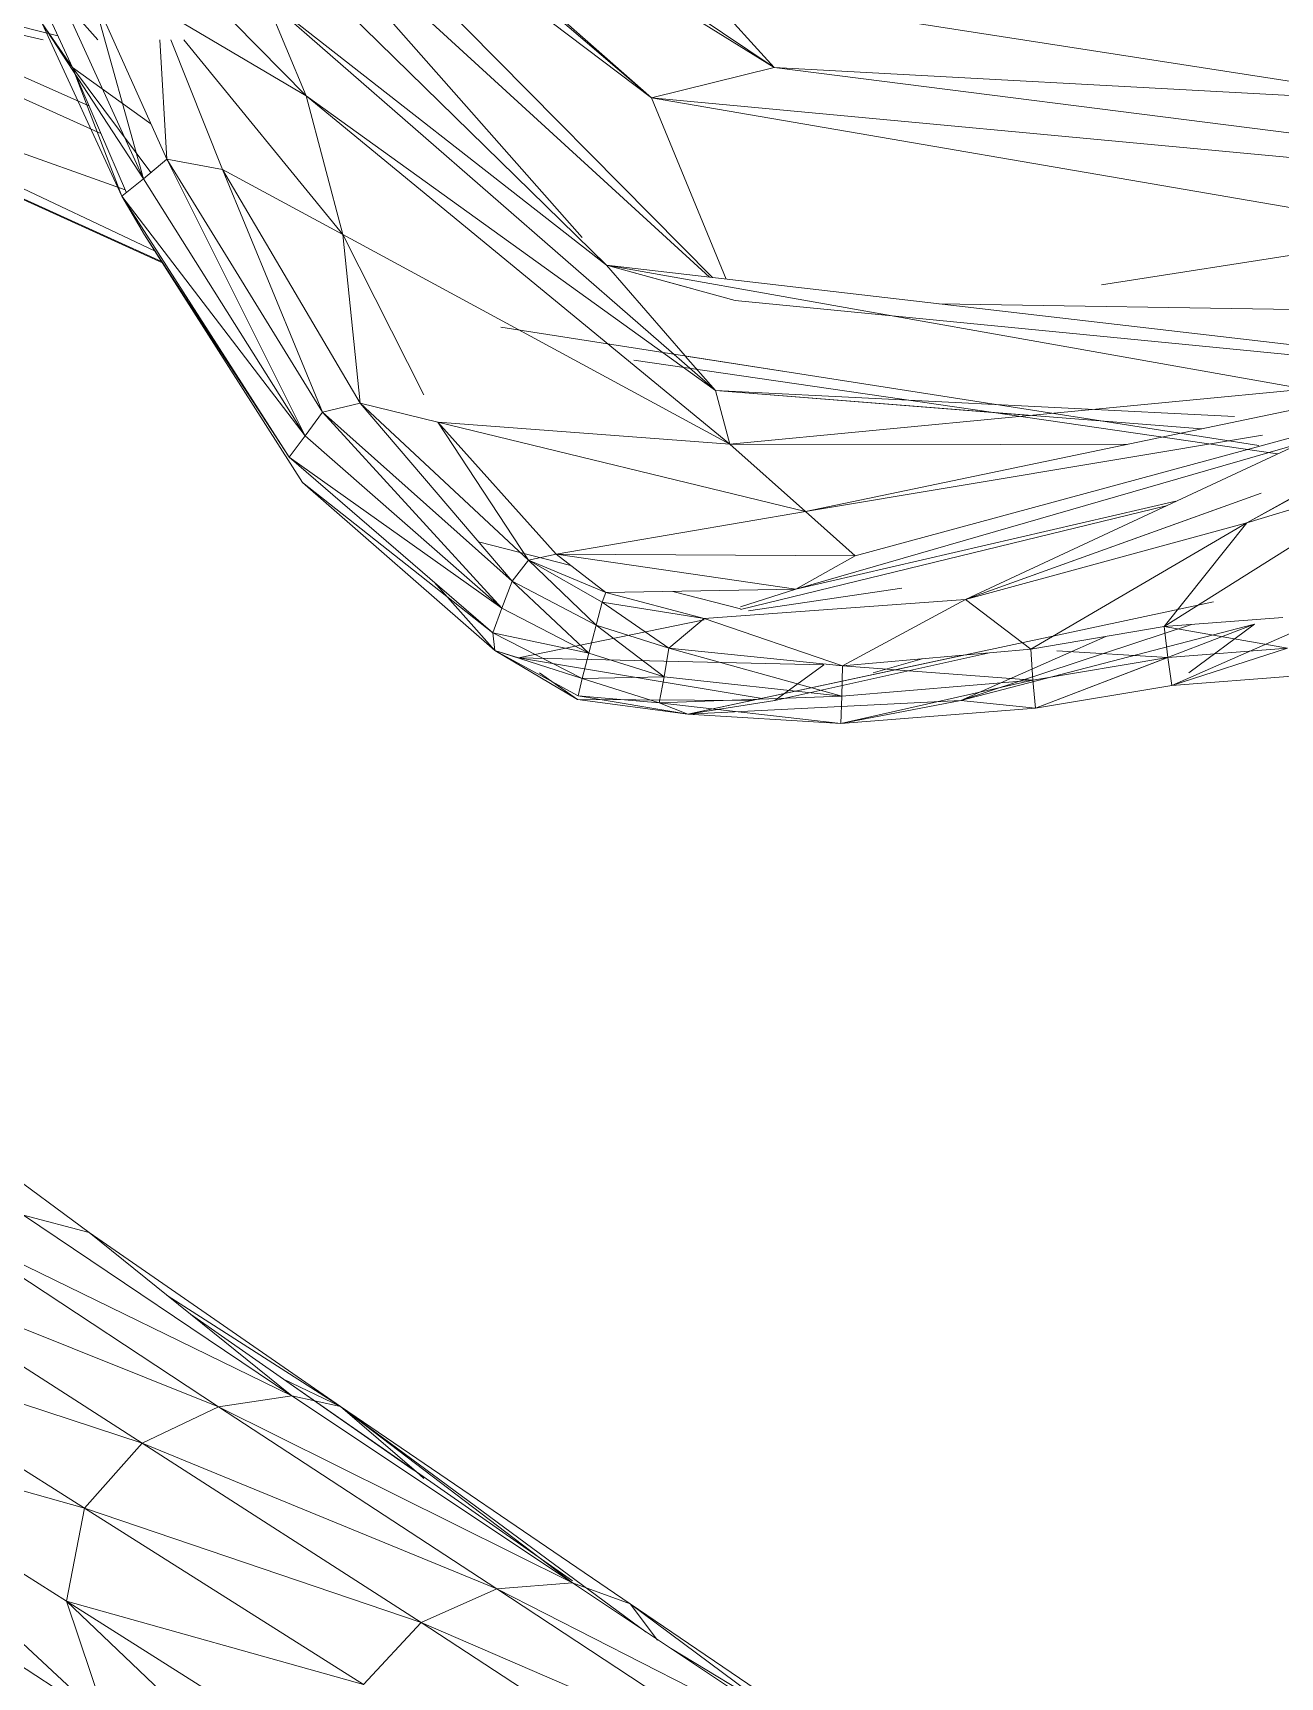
# Model space of a CAD drawing. Header units: millimetres. Extents: x -8546 to 211781, y -3000 to 31870.
# Drawn here: x -4334.7 to -4298.73, y 2492.56 to 2539.95 of the extents above; entities that cross this region are included whole.
import ezdxf

# ---------------------------------------------------------------- set-up
doc = ezdxf.new("R2010")
doc.units = ezdxf.units.MM
doc.layers.add('G-IMPT', color=8, linetype='Continuous', lineweight=9)
doc.layers.add('I-FURN', color=30, linetype='Continuous', lineweight=9)

# ---------------------------------------------------------------- blocks, each defined once
blk = doc.blocks.new('Artificial banana plant 1500mm - Family 4__C1-728657-Begane grond')
at = {"layer": 'G-IMPT'}
for p, q in [((80.382, -105.14), (99.442, -117.926)), ((80.382, -105.14), (99.442, -117.926)), ((80.382, -105.14), (95.902, -118.8)), ((80.382, -105.14), (95.902, -118.8)), ((80.762, -105.864), (95.902, -118.8)), ((80.762, -105.864), (95.902, -118.8)), ((83.437, -108.016), (99.442, -117.926)), ((83.437, -108.016), (99.442, -117.926)), ((82.652, -108.797), (95.902, -118.8)), ((82.652, -108.797), (95.902, -118.8)), ((82.652, -108.797), (97.658, -123.977)), ((82.652, -108.797), (97.658, -123.977)), ((83.802, -111.379), (93.902, -122.829)), ((83.802, -111.379), (93.902, -122.829)), ((84.775, -112.267), (97.578, -123.968)), ((84.775, -112.267), (97.578, -123.968)), ((83.392, -112.661), (94.602, -123.623)), ((83.392, -112.661), (94.602, -123.623)), ((94.642, -112.648), (99.442, -117.926)), ((94.642, -112.648), (99.442, -117.926)), ((80.212, -112.927), (85.942, -118.745)), ((80.212, -112.927), (85.942, -118.745)), ((65.782, -113.721), (78.785, -117.014)), ((65.782, -113.721), (78.785, -117.014)), ((69.392, -114.462), (79.68, -119.032)), ((69.392, -114.462), (79.68, -119.032)), ((79.202, -117.921), (77.642, -114.525)), ((79.202, -117.921), (77.642, -114.525)), ((77.642, -114.525), (79.939, -117.133)), ((77.642, -114.525), (79.939, -117.133)), ((69.362, -115.014), (78.359, -117.133)), ((69.362, -115.014), (78.359, -117.133)), ((69.362, -115.014), (80.023, -119.827)), ((69.362, -115.014), (80.023, -119.827)), ((95.734, -115.438), (118.958, -119.043)), ((79.742, -115.7), (81.252, -121.132)), ((79.742, -115.7), (81.252, -121.132)), ((79.742, -115.7), (81.922, -120.57)), ((79.742, -115.7), (81.922, -120.57)), ((84.772, -115.926), (85.942, -118.745)), ((84.772, -115.926), (85.942, -118.745)), ((84.772, -115.926), (94.602, -123.623)), ((84.772, -115.926), (94.602, -123.623)), ((84.772, -115.926), (97.742, -127.236)), ((84.772, -115.926), (97.742, -127.236)), ((79.002, -116.206), (81.252, -121.132)), ((81.252, -121.132), (79.002, -116.206)), ((81.672, -116.225), (85.942, -118.745)), ((81.672, -116.225), (85.942, -118.745)), ((67.302, -116.963), (81.796, -123.557)), ((67.302, -116.963), (81.796, -123.557)), ((67.302, -116.963), (81.772, -123.52)), ((67.302, -116.963), (81.772, -123.52)), ((80.632, -121.638), (78.332, -116.661)), ((80.632, -121.638), (78.332, -116.661)), ((81.252, -121.132), (78.332, -116.661)), ((81.252, -121.132), (78.332, -116.661)), ((78.332, -116.661), (79.202, -117.921)), ((78.332, -116.661), (79.202, -117.921)), ((113.072, -131.047), (138.422, -116.965)), ((113.072, -131.047), (138.422, -116.965)), ((68.922, -117.25), (80.723, -121.453)), ((68.922, -117.25), (80.723, -121.453)), ((68.922, -117.25), (81.572, -123.206)), ((68.922, -117.25), (81.572, -123.206)), ((81.922, -120.57), (81.724, -117.133)), ((81.922, -120.57), (81.724, -117.133)), ((82.036, -117.133), (83.532, -120.863)), ((82.036, -117.133), (83.532, -120.863)), ((82.416, -117.133), (87.002, -122.738)), ((82.416, -117.133), (87.002, -122.738)), ((80.632, -121.638), (79.202, -117.921)), ((80.632, -121.638), (79.202, -117.921)), ((80.758, -121.535), (79.202, -117.921)), ((80.758, -121.535), (79.202, -117.921)), ((79.202, -117.921), (81.466, -120.952)), ((79.202, -117.921), (81.466, -120.952)), ((79.202, -117.921), (81.464, -119.545)), ((79.202, -117.921), (81.464, -119.545)), ((99.442, -117.926), (95.902, -118.8)), ((99.442, -117.926), (95.902, -118.8)), ((99.442, -117.926), (133.378, -119.768)), ((99.442, -117.926), (133.378, -119.768)), ((99.442, -117.926), (129.646, -121.752)), ((99.442, -117.926), (129.646, -121.752)), ((85.942, -118.745), (87.002, -122.738)), ((85.942, -118.745), (87.002, -122.738)), ((85.942, -118.745), (97.742, -127.236)), ((85.942, -118.745), (97.742, -127.236)), ((85.942, -118.745), (98.162, -128.782)), ((85.942, -118.745), (98.162, -128.782)), ((95.902, -118.8), (98.058, -124.023)), ((95.902, -118.8), (98.058, -124.023)), ((95.902, -118.8), (129.294, -121.916)), ((95.902, -118.8), (129.294, -121.916)), ((95.902, -118.8), (125.194, -123.826)), ((95.902, -118.8), (125.194, -123.826)), ((81.252, -121.132), (81.922, -120.57)), ((81.252, -121.132), (81.922, -120.57)), ((81.922, -120.57), (85.912, -128.538)), ((81.922, -120.57), (85.912, -128.538)), ((81.922, -120.57), (86.412, -127.855)), ((81.922, -120.57), (86.412, -127.855)), ((81.922, -120.57), (83.532, -120.863)), ((81.922, -120.57), (83.532, -120.863)), ((108.879, -124.185), (131.849, -120.616)), ((113.072, -131.047), (132.432, -120.455)), ((80.632, -121.638), (81.252, -121.132)), ((80.632, -121.638), (81.252, -121.132)), ((81.252, -121.132), (85.912, -128.538)), ((85.912, -128.538), (81.252, -121.132)), ((86.412, -127.855), (83.532, -120.863)), ((86.412, -127.855), (83.532, -120.863)), ((83.532, -120.863), (87.502, -127.597)), ((83.532, -120.863), (87.502, -127.597)), ((83.532, -120.863), (87.002, -122.738)), ((83.532, -120.863), (87.002, -122.738)), ((80.632, -121.638), (81.282, -122.753)), ((80.632, -121.638), (81.282, -122.753)), ((85.452, -129.154), (80.632, -121.638)), ((85.452, -129.154), (80.632, -121.638)), ((85.912, -128.538), (80.632, -121.638)), ((85.912, -128.538), (80.632, -121.638)), ((104.952, -133.257), (130.41, -121.397)), ((104.952, -133.257), (130.41, -121.397)), ((113.072, -131.047), (130.41, -121.561)), ((85.842, -129.888), (81.282, -122.753)), ((85.842, -129.888), (81.282, -122.753)), ((85.452, -129.154), (81.282, -122.753)), ((85.452, -129.154), (81.282, -122.753)), ((87.502, -127.597), (87.002, -122.738)), ((87.502, -127.597), (87.002, -122.738)), ((87.002, -122.738), (89.338, -127.355)), ((87.002, -122.738), (89.338, -127.355)), ((87.002, -122.738), (98.162, -128.782)), ((87.002, -122.738), (98.162, -128.782)), ((98.312, -124.639), (94.602, -123.623)), ((97.095, -124.305), (94.602, -123.623)), ((94.602, -123.623), (119.447, -126.504)), ((94.602, -123.623), (119.447, -126.504)), ((94.602, -123.623), (96.876, -126.239)), ((94.602, -123.623), (96.876, -126.239)), ((94.602, -123.623), (114.763, -127.194)), ((94.602, -123.623), (114.763, -127.194)), ((98.312, -124.639), (119.083, -126.674)), ((104.187, -124.734), (122.604, -125.033)), ((104.187, -124.734), (122.604, -125.033)), ((91.552, -125.408), (113.417, -128.822)), ((95.392, -126.358), (113.955, -129.062)), ((96.886, -126.251), (97.742, -127.236)), ((96.886, -126.251), (97.742, -127.236)), ((96.954, -126.251), (99.678, -126.677)), ((100.342, -130.726), (121.614, -126.286)), ((100.342, -130.726), (121.614, -126.286)), ((98.162, -128.782), (118.793, -126.809)), ((98.162, -128.782), (118.793, -126.809)), ((97.742, -127.236), (106.831, -127.953)), ((97.742, -127.236), (111.764, -128.342)), ((97.742, -127.236), (112.714, -127.985)), ((97.742, -127.236), (112.714, -127.985)), ((97.742, -127.236), (98.162, -128.782)), ((97.742, -127.236), (98.162, -128.782)), ((85.912, -128.538), (86.412, -127.855)), ((85.912, -128.538), (86.412, -127.855)), ((86.412, -127.855), (87.502, -127.597)), ((86.412, -127.855), (87.502, -127.597)), ((86.412, -127.855), (91.582, -133.511)), ((86.412, -127.855), (91.582, -133.511)), ((86.412, -127.855), (91.882, -132.729)), ((86.412, -127.855), (91.882, -132.729)), ((91.882, -132.729), (87.502, -127.597)), ((91.882, -132.729), (87.502, -127.597)), ((87.502, -127.597), (92.352, -132.125)), ((87.502, -127.597), (92.352, -132.125)), ((87.502, -127.597), (89.742, -128.152)), ((87.502, -127.597), (89.742, -128.152)), ((92.352, -132.125), (89.742, -128.152)), ((92.352, -132.125), (89.742, -128.152)), ((89.742, -128.152), (93.152, -131.947)), ((89.742, -128.152), (93.152, -131.947)), ((89.742, -128.152), (98.162, -128.782)), ((89.742, -128.152), (98.162, -128.782)), ((89.742, -128.152), (100.342, -130.726)), ((89.742, -128.152), (100.342, -130.726)), ((101.772, -132), (115.79, -128.207)), ((101.772, -132), (115.79, -128.207)), ((85.452, -129.154), (85.912, -128.538)), ((85.452, -129.154), (85.912, -128.538)), ((85.912, -128.538), (91.582, -133.511)), ((91.582, -133.511), (85.912, -128.538)), ((98.162, -128.782), (109.624, -128.789)), ((98.162, -128.782), (105.972, -128.787)), ((98.162, -128.782), (100.342, -130.726)), ((98.162, -128.782), (100.342, -130.726)), ((100.062, -132.962), (114.602, -128.761)), ((100.062, -132.962), (114.602, -128.761)), ((100.342, -130.726), (113.518, -128.519)), ((100.342, -130.726), (113.518, -128.519)), ((91.322, -134.215), (85.452, -129.154)), ((91.322, -134.215), (85.452, -129.154)), ((91.582, -133.511), (85.452, -129.154)), ((91.582, -133.511), (85.452, -129.154)), ((110.682, -134.035), (117.642, -129.661)), ((110.682, -134.035), (117.642, -129.661)), ((91.382, -134.731), (85.842, -129.888)), ((91.382, -134.731), (85.842, -129.888)), ((91.322, -134.215), (85.842, -129.888)), ((91.322, -134.215), (85.842, -129.888)), ((104.952, -133.257), (113.484, -130.195)), ((113.072, -131.047), (116.719, -129.94)), ((113.072, -131.047), (116.719, -129.94)), ((93.152, -131.947), (100.342, -130.726)), ((93.152, -131.947), (100.342, -130.726)), ((98.465, -133.549), (110.741, -130.56)), ((98.465, -133.549), (110.741, -130.56)), ((100.062, -132.962), (111.024, -130.428)), ((100.062, -132.962), (111.024, -130.428)), ((100.342, -130.726), (101.772, -132)), ((100.342, -130.726), (101.772, -132)), ((104.952, -133.257), (112.355, -130.6)), ((104.952, -133.257), (113.072, -131.047)), ((104.952, -133.257), (113.072, -131.047)), ((106.842, -134.693), (113.072, -131.047)), ((106.842, -134.693), (113.072, -131.047)), ((110.682, -134.035), (113.072, -131.047)), ((110.682, -134.035), (113.072, -131.047)), ((90.912, -131.593), (93.571, -132.274)), ((90.912, -131.593), (93.571, -132.274)), ((91.882, -132.729), (92.352, -132.125)), ((91.882, -132.729), (92.352, -132.125)), ((92.352, -132.125), (93.152, -131.947)), ((92.352, -132.125), (93.152, -131.947)), ((94.302, -133.998), (92.352, -132.125)), ((94.302, -133.998), (92.352, -132.125)), ((92.352, -132.125), (94.482, -133.337)), ((92.352, -132.125), (94.482, -133.337)), ((92.352, -132.125), (94.582, -133.061)), ((92.352, -132.125), (94.582, -133.061)), ((93.152, -131.947), (94.582, -133.061)), ((93.152, -131.947), (94.582, -133.061)), ((93.152, -131.947), (100.062, -132.962)), ((93.152, -131.947), (100.062, -132.962)), ((93.152, -131.947), (101.772, -132)), ((93.152, -131.947), (101.772, -132)), ((100.062, -132.962), (101.772, -132)), ((100.062, -132.962), (101.772, -132)), ((91.382, -134.731), (89.636, -132.761)), ((91.382, -134.731), (89.636, -132.761)), ((91.582, -133.511), (91.882, -132.729)), ((91.582, -133.511), (91.882, -132.729)), ((91.882, -132.729), (94.092, -134.809)), ((91.882, -132.729), (94.092, -134.809)), ((91.882, -132.729), (94.302, -133.998)), ((91.882, -132.729), (94.302, -133.998)), ((94.482, -133.337), (94.582, -133.061)), ((94.482, -133.337), (94.582, -133.061)), ((94.582, -133.061), (100.062, -132.962)), ((94.582, -133.061), (100.062, -132.962)), ((97.422, -133.803), (94.582, -133.061)), ((97.422, -133.803), (94.582, -133.061)), ((96.513, -133.026), (98.465, -133.526)), ((96.513, -133.026), (98.465, -133.526)), ((98.465, -133.471), (100.062, -132.962)), ((98.465, -133.471), (100.062, -132.962)), ((98.702, -133.586), (103.12, -132.935)), ((98.702, -133.586), (103.12, -132.935)), ((91.322, -134.215), (91.582, -133.511)), ((91.322, -134.215), (91.582, -133.511)), ((91.582, -133.511), (94.092, -134.809)), ((94.092, -134.809), (91.582, -133.511)), ((94.302, -133.998), (94.482, -133.337)), ((94.302, -133.998), (94.482, -133.337)), ((96.402, -134.659), (94.482, -133.337)), ((96.402, -134.659), (94.482, -133.337)), ((94.482, -133.337), (97.422, -133.803)), ((94.482, -133.337), (97.422, -133.803)), ((96.952, -136.565), (112.109, -133.321)), ((97.422, -133.803), (104.952, -133.257)), ((97.422, -133.803), (104.952, -133.257)), ((101.412, -135.172), (104.952, -133.257)), ((101.412, -135.172), (104.952, -133.257)), ((106.842, -134.693), (104.952, -133.257)), ((106.842, -134.693), (104.952, -133.257)), ((110.902, -135.737), (116.297, -133.36)), ((110.902, -135.737), (116.297, -133.36)), ((92.062, -134.938), (97.422, -133.847)), ((92.062, -134.938), (97.422, -133.847)), ((94.092, -134.809), (94.302, -133.998)), ((94.092, -134.809), (94.302, -133.998)), ((94.302, -133.998), (96.262, -135.488)), ((94.302, -133.998), (96.262, -135.488)), ((94.302, -133.998), (96.402, -134.659)), ((94.302, -133.998), (96.402, -134.659)), ((96.402, -134.659), (97.422, -133.803)), ((96.402, -134.659), (97.422, -133.803)), ((101.412, -135.172), (97.422, -133.803)), ((101.412, -135.172), (97.422, -133.803)), ((113.292, -133.965), (104.822, -136.171)), ((113.292, -133.965), (104.822, -136.171)), ((104.822, -136.171), (111.475, -133.975)), ((104.822, -136.171), (111.475, -133.975)), ((106.842, -134.693), (110.682, -134.035)), ((106.842, -134.693), (110.682, -134.035)), ((106.972, -136.392), (113.292, -133.965)), ((106.972, -136.392), (113.292, -133.965)), ((110.682, -134.035), (114.102, -133.776)), ((110.682, -134.035), (114.102, -133.776)), ((110.792, -134.926), (110.682, -134.035)), ((110.792, -134.926), (110.682, -134.035)), ((110.682, -134.035), (114.242, -134.661)), ((110.682, -134.035), (114.242, -134.661)), ((111.398, -135.369), (113.292, -133.965)), ((111.398, -135.369), (113.292, -133.965)), ((93.902, -135.539), (91.322, -134.215)), ((93.902, -135.539), (91.322, -134.215)), ((94.092, -134.809), (91.322, -134.215)), ((94.092, -134.809), (91.322, -134.215)), ((91.322, -134.215), (91.382, -134.731)), ((91.322, -134.215), (91.382, -134.731)), ((104.822, -136.171), (109, -134.323)), ((104.822, -136.171), (109, -134.323)), ((91.382, -134.731), (93.772, -136.141)), ((91.382, -134.731), (93.772, -136.141)), ((93.902, -135.539), (91.382, -134.731)), ((93.902, -135.539), (91.382, -134.731)), ((93.782, -136.034), (91.382, -134.731)), ((93.782, -136.034), (91.382, -134.731)), ((91.382, -134.731), (92.062, -134.938)), ((91.382, -134.731), (92.062, -134.938)), ((99.093, -136.107), (92.062, -134.938)), ((99.093, -136.107), (92.062, -134.938)), ((92.062, -134.938), (100.872, -135.143)), ((92.062, -134.938), (100.872, -135.143)), ((93.902, -135.539), (94.092, -134.809)), ((93.902, -135.539), (94.092, -134.809)), ((94.092, -134.809), (96.262, -135.488)), ((96.262, -135.488), (94.092, -134.809)), ((96.262, -135.488), (96.402, -134.659)), ((96.262, -135.488), (96.402, -134.659)), ((96.402, -134.659), (101.392, -136.047)), ((96.402, -134.659), (101.392, -136.047)), ((96.402, -134.659), (101.412, -135.172)), ((96.402, -134.659), (101.412, -135.172)), ((96.952, -136.565), (104.898, -134.864)), ((105.598, -134.803), (99.462, -136.169)), ((105.598, -134.803), (99.462, -136.169)), ((101.412, -135.172), (106.842, -134.693)), ((101.412, -135.172), (106.842, -134.693)), ((102.293, -135.369), (103.71, -134.969)), ((102.293, -135.369), (103.71, -134.969)), ((106.902, -135.582), (106.842, -134.693)), ((106.902, -135.582), (106.842, -134.693)), ((106.902, -135.582), (110.792, -134.926)), ((110.792, -134.926), (106.902, -135.582)), ((110.792, -134.926), (106.972, -136.392)), ((110.792, -134.926), (106.972, -136.392)), ((107.592, -134.737), (110.792, -134.926)), ((107.592, -134.737), (110.792, -134.926)), ((110.792, -134.926), (114.242, -134.661)), ((114.242, -134.661), (110.792, -134.926)), ((110.902, -135.737), (110.792, -134.926)), ((110.902, -135.737), (110.792, -134.926)), ((114.242, -134.661), (110.902, -135.737)), ((114.242, -134.661), (110.902, -135.737)), ((93.772, -136.141), (92.675, -135.369)), ((93.772, -136.141), (92.675, -135.369)), ((96.262, -135.488), (93.902, -135.539)), ((96.262, -135.488), (93.902, -135.539)), ((96.122, -136.235), (96.262, -135.488)), ((96.122, -136.235), (96.262, -135.488)), ((96.262, -135.488), (101.392, -136.047)), ((101.392, -136.047), (96.262, -135.488)), ((99.462, -136.169), (100.872, -135.143)), ((99.462, -136.169), (100.872, -135.143)), ((101.392, -136.047), (101.412, -135.172)), ((101.392, -136.047), (101.412, -135.172)), ((101.412, -135.172), (106.902, -135.582)), ((101.412, -135.172), (106.902, -135.582)), ((114.372, -135.469), (110.902, -135.737)), ((114.372, -135.469), (110.902, -135.737)), ((93.902, -135.539), (93.782, -136.034)), ((93.902, -135.539), (93.782, -136.034)), ((96.122, -136.235), (93.902, -135.539)), ((96.122, -136.235), (93.902, -135.539)), ((106.902, -135.582), (101.362, -136.835)), ((106.902, -135.582), (101.362, -136.835)), ((101.392, -136.047), (106.902, -135.582)), ((106.902, -135.582), (101.392, -136.047)), ((106.972, -136.392), (106.902, -135.582)), ((106.972, -136.392), (106.902, -135.582)), ((110.902, -135.737), (106.972, -136.392)), ((110.902, -135.737), (106.972, -136.392)), ((96.952, -136.565), (93.772, -136.141)), ((96.952, -136.565), (93.772, -136.141)), ((98.82, -136.165), (93.772, -136.141)), ((98.82, -136.165), (93.772, -136.141)), ((96.122, -136.235), (93.782, -136.034)), ((96.122, -136.235), (93.782, -136.034)), ((96.952, -136.565), (93.782, -136.034)), ((96.952, -136.565), (93.782, -136.034)), ((101.392, -136.047), (96.122, -136.235)), ((101.392, -136.047), (96.122, -136.235)), ((101.362, -136.835), (96.122, -136.235)), ((101.362, -136.835), (96.122, -136.235)), ((96.122, -136.235), (96.952, -136.565)), ((96.122, -136.235), (96.952, -136.565)), ((96.952, -136.565), (99.462, -136.169)), ((96.952, -136.565), (99.462, -136.169)), ((104.822, -136.171), (96.952, -136.565)), ((104.822, -136.171), (96.952, -136.565)), ((101.362, -136.835), (101.392, -136.047)), ((101.362, -136.835), (101.392, -136.047)), ((101.362, -136.835), (104.822, -136.171)), ((101.362, -136.835), (104.822, -136.171)), ((106.972, -136.392), (101.362, -136.835)), ((106.972, -136.392), (101.362, -136.835)), ((106.972, -136.392), (104.822, -136.171)), ((106.972, -136.392), (104.822, -136.171)), ((101.362, -136.835), (96.952, -136.565)), ((101.362, -136.835), (96.952, -136.565)), ((71.622, -145.539), (79.682, -151.504)), ((71.622, -145.539), (79.682, -151.504)), ((77.792, -151), (79.682, -151.504)), ((85.532, -156.205), (77.792, -151)), ((79.682, -151.504), (77.792, -151)), ((79.682, -151.504), (77.792, -151)), ((77.792, -151), (85.532, -156.205)), ((85.532, -156.205), (75.492, -151.311)), ((83.412, -156.524), (75.492, -151.311)), ((75.492, -151.311), (83.412, -156.524)), ((75.492, -151.311), (85.532, -156.205)), ((75.492, -151.311), (83.412, -156.524)), ((75.492, -151.311), (85.532, -156.205)), ((86.932, -156.512), (79.682, -151.504)), ((85.532, -156.205), (79.682, -151.504)), ((79.682, -151.504), (86.932, -156.512)), ((79.682, -151.504), (85.532, -156.205)), ((83.412, -156.524), (73.252, -152.456)), ((81.212, -157.574), (73.252, -152.456)), ((73.252, -152.456), (83.412, -156.524)), ((73.252, -152.456), (81.212, -157.574)), ((73.252, -152.456), (83.412, -156.524)), ((73.252, -152.456), (81.212, -157.574)), ((86.932, -156.512), (81.936, -153.315)), ((81.936, -153.315), (86.932, -156.512)), ((85.292, -155.731), (82.604, -153.852)), ((82.604, -153.852), (85.292, -155.731)), ((81.212, -157.574), (71.612, -154.427)), ((79.552, -159.448), (71.612, -154.427)), ((71.612, -154.427), (81.212, -157.574)), ((71.612, -154.427), (79.552, -159.448)), ((71.612, -154.427), (81.212, -157.574)), ((71.612, -154.427), (79.552, -159.448)), ((89.122, -158.403), (85.292, -155.731)), ((88.972, -158.299), (85.292, -155.731)), ((85.292, -155.731), (86.932, -156.512)), ((86.932, -156.512), (85.292, -155.731)), ((89.122, -158.403), (85.292, -155.731)), ((88.972, -158.299), (85.292, -155.731)), ((85.532, -156.205), (83.412, -156.524)), ((83.412, -156.524), (85.532, -156.205)), ((83.412, -156.524), (85.532, -156.205)), ((86.932, -156.512), (85.532, -156.205)), ((93.622, -161.6), (85.532, -156.205)), ((85.532, -156.205), (86.932, -156.512)), ((85.532, -156.205), (93.622, -161.6)), ((83.412, -156.524), (81.212, -157.574)), ((83.412, -156.524), (81.212, -157.574)), ((83.412, -156.524), (81.212, -157.574)), ((93.622, -161.6), (83.412, -156.524)), ((83.412, -156.524), (91.442, -161.768)), ((83.412, -156.524), (93.622, -161.6)), ((83.412, -156.524), (91.442, -161.768)), ((83.412, -156.524), (93.622, -161.6)), ((83.412, -156.524), (91.442, -161.768)), ((86.932, -156.512), (95.751, -163.016)), ((86.932, -156.512), (93.622, -161.6)), ((89.122, -158.403), (86.932, -156.512)), ((95.751, -163.016), (86.932, -156.512)), ((86.932, -156.512), (93.622, -161.6)), ((95.282, -162.206), (86.932, -156.512)), ((95.282, -162.206), (86.932, -156.512)), ((95.751, -163.016), (86.932, -156.512)), ((86.932, -156.512), (93.622, -161.6)), ((86.932, -156.512), (89.122, -158.403)), ((79.552, -159.448), (70.952, -157.023)), ((79.032, -162.131), (70.952, -157.023)), ((70.952, -157.023), (80.202, -165.604)), ((70.952, -157.023), (79.552, -159.448)), ((70.952, -157.023), (79.032, -162.131)), ((70.952, -157.023), (79.552, -159.448)), ((70.952, -157.023), (79.032, -162.131)), ((70.952, -157.023), (80.202, -165.604)), ((81.212, -157.574), (79.552, -159.448)), ((81.212, -157.574), (79.552, -159.448)), ((81.212, -157.574), (79.552, -159.448)), ((81.212, -157.574), (91.442, -161.768)), ((81.212, -157.574), (89.262, -162.737)), ((81.212, -157.574), (91.442, -161.768)), ((81.212, -157.574), (89.262, -162.737)), ((81.212, -157.574), (91.442, -161.768)), ((81.212, -157.574), (89.262, -162.737)), ((89.122, -158.403), (88.972, -158.299)), ((89.338, -158.592), (89.122, -158.403)), ((89.122, -158.403), (93.622, -161.543)), ((93.622, -161.543), (89.122, -158.403)), ((89.338, -158.592), (89.122, -158.403)), ((79.552, -159.448), (79.032, -162.131)), ((79.552, -159.448), (79.032, -162.131)), ((79.552, -159.448), (79.032, -162.131)), ((79.552, -159.448), (89.262, -162.737)), ((79.552, -159.448), (87.592, -164.531)), ((79.552, -159.448), (89.262, -162.737)), ((79.552, -159.448), (87.592, -164.531)), ((79.552, -159.448), (89.262, -162.737)), ((79.552, -159.448), (87.592, -164.531)), ((71.652, -160.042), (80.202, -165.604)), ((71.652, -160.042), (80.202, -165.604)), ((91.442, -161.768), (89.262, -162.737)), ((91.442, -161.768), (89.262, -162.737)), ((91.442, -161.768), (89.262, -162.737)), ((93.622, -161.6), (91.442, -161.768)), ((93.622, -161.6), (91.442, -161.768)), ((93.622, -161.6), (91.442, -161.768)), ((91.442, -161.768), (101.882, -167.094)), ((91.442, -161.768), (99.892, -167.331)), ((91.442, -161.768), (99.892, -167.331)), ((91.442, -161.768), (101.882, -167.094)), ((91.442, -161.768), (99.892, -167.331)), ((91.442, -161.768), (101.882, -167.094)), ((93.622, -161.6), (95.282, -162.206)), ((93.622, -161.6), (101.882, -167.094)), ((95.282, -162.206), (93.622, -161.6)), ((95.282, -162.206), (93.622, -161.6)), ((93.622, -161.6), (101.882, -167.094)), ((79.032, -162.131), (87.592, -164.531)), ((79.032, -162.131), (87.292, -169.98)), ((79.032, -162.131), (80.202, -165.604)), ((79.032, -162.131), (87.292, -169.98)), ((79.032, -162.131), (87.592, -164.531)), ((79.032, -162.131), (87.292, -169.98)), ((79.032, -162.131), (80.202, -165.604)), ((79.032, -162.131), (87.592, -164.531)), ((79.032, -162.131), (86.782, -167.023)), ((79.032, -162.131), (86.782, -167.023)), ((96.072, -163.253), (95.282, -162.206)), ((102.972, -167.418), (95.282, -162.206)), ((95.282, -162.206), (101.882, -167.094)), ((95.282, -162.206), (96.072, -163.253)), ((95.282, -162.206), (102.972, -167.418)), ((95.282, -162.206), (96.072, -163.253)), ((95.282, -162.206), (101.882, -167.094)), ((89.262, -162.737), (87.592, -164.531)), ((89.262, -162.737), (87.592, -164.531)), ((89.262, -162.737), (87.592, -164.531)), ((89.262, -162.737), (99.892, -167.331)), ((89.262, -162.737), (97.702, -168.265)), ((89.262, -162.737), (99.892, -167.331)), ((89.262, -162.737), (97.702, -168.265)), ((89.262, -162.737), (99.892, -167.331)), ((89.262, -162.737), (97.702, -168.265)), ((96.449, -163.48), (102.972, -167.418)), ((96.449, -163.48), (102.972, -167.418))]:
    blk.add_line(p, q, dxfattribs=at)
blk = doc.blocks.new('Artificial banana plant 1500mm - Family 4__C2-728658-Begane grond')
blk.add_blockref('Artificial banana plant 1500mm - Family 4__C1-728657-Begane grond', (0, 0))
blk = doc.blocks.new('Artificial banana plant 1500mm - Family 4-728656-Begane grond')
blk.add_blockref('Artificial banana plant 1500mm - Family 4__C2-728658-Begane grond', (0, 0))
blk = doc.blocks.new('Artificial banana plant 1500mm - Ny märkning-728662-Begane grond')
blk.add_blockref('Artificial banana plant 1500mm - Family 4-728656-Begane grond', (0, 0))

msp = doc.modelspace()

# ---------------------------------------------------------------- block references
at = {"layer": 'I-FURN'}
msp.add_blockref('Artificial banana plant 1500mm - Ny märkning-728662-Begane grond', (-4412.758, 2656.875), dxfattribs=at)

doc.saveas('drawing.dxf')
